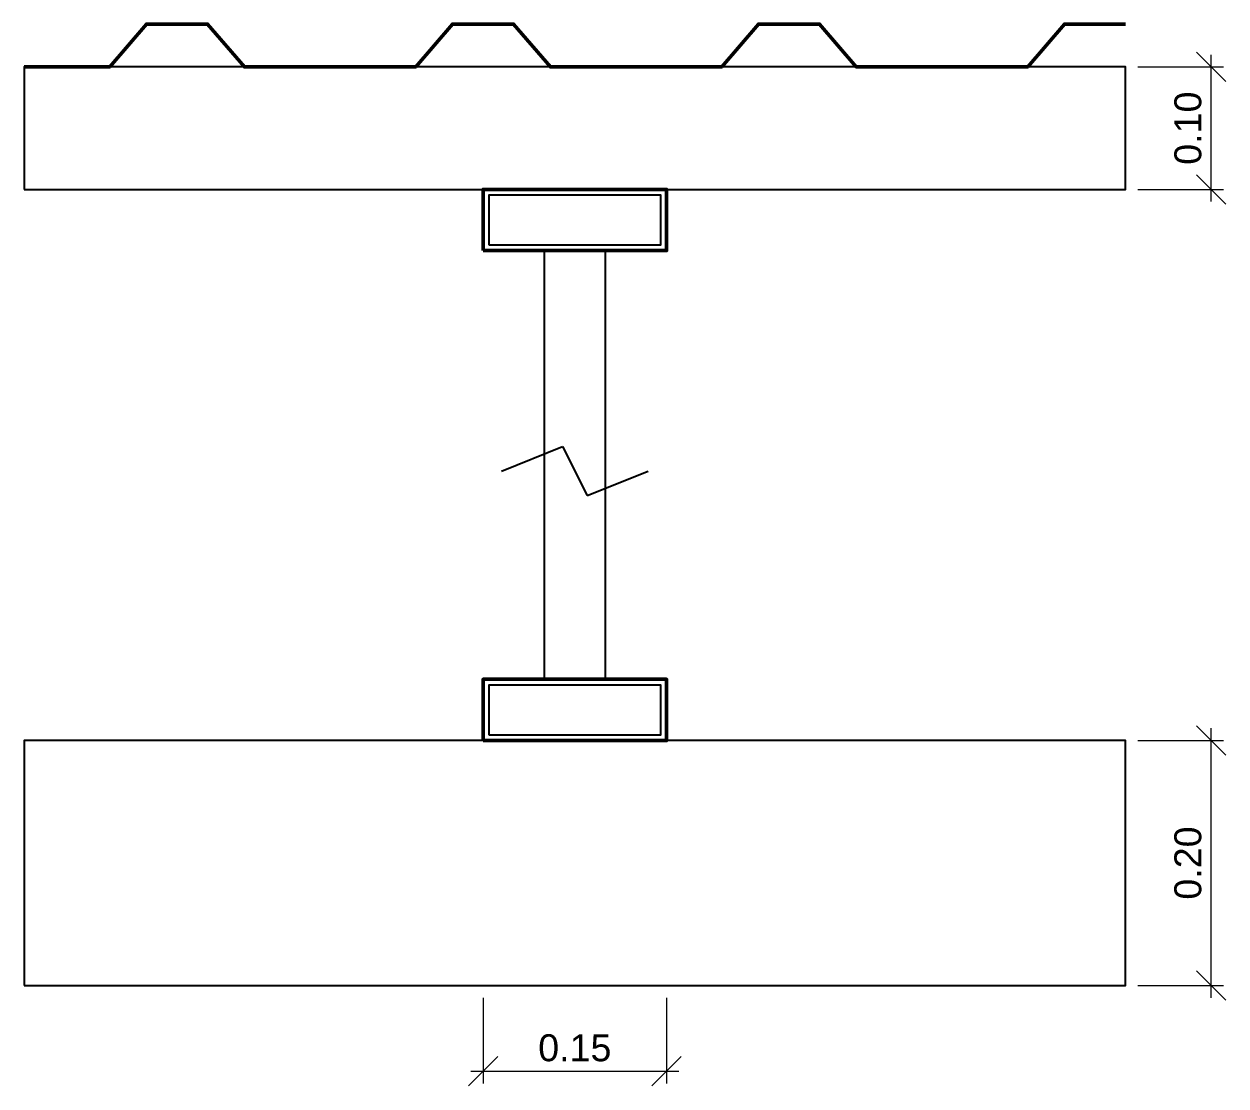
# Model space of a CAD drawing. Header units: metres. Extents: x -2 to 201, y -3 to 11.
# Drawn here: x 199.55 to 200.532, y -0.282 to 0.585 of the extents above; entities that cross this region are included whole.
import ezdxf

# ---------------------------------------------------------------- set-up
doc = ezdxf.new("R2010")
doc.units = ezdxf.units.M
for name, color, linetype, lineweight in [('E-COTA', 7, 'Continuous', 18), ('E-DET', 7, 'Continuous', 50), ('E-REF', 7, 'Continuous', 25)]:
    doc.layers.add(name, color=color, linetype=linetype, lineweight=lineweight)
doc.styles.add('ARIAL', font='arial.ttf')
doc.dimstyles.new('COTA-10', dxfattribs={"dimtxt": 0.022, "dimasz": 0.012, "dimexe": 0.01, "dimexo": 0.01, "dimgap": 0.008, "dimtad": 1, "dimzin": 0, "dimdsep": 46, "dimtxsty": 'ARIAL', "dimtsz": 0.012, "dimcen": 2.5, "dimdle": 0.01, "dimclrd": 7, "dimclre": 7, "dimclrt": 7, "dimazin": 3, "dimtfac": 1, "dimtmove": 0, "dimatfit": 3, "dimlwd": 18, "dimlwe": 13})

msp = doc.modelspace()

# ---------------------------------------------------------------- linework, layer by layer
at = {"layer": 'E-DET'}
msp.add_lwpolyline([(199.55, 0.55), (199.62, 0.55), (199.65, 0.585), (199.7, 0.585), (199.73, 0.55), (199.8, 0.55), (199.87, 0.55), (199.9, 0.585), (199.95, 0.585), (199.98, 0.55), (200.05, 0.55), (200.12, 0.55), (200.15, 0.585), (200.2, 0.585), (200.23, 0.55), (200.3, 0.55), (200.37, 0.55), (200.4, 0.585), (200.45, 0.585)], dxfattribs=at)
for points in [[(199.925, 0.4), (200.075, 0.4), (200.075, 0.45), (199.925, 0.45)], [(199.925, 0), (200.075, 0), (200.075, 0.05), (199.925, 0.05)]]:
    msp.add_lwpolyline(points, close=True, dxfattribs=at)
at = {"layer": 'E-REF'}
for p, q in [((199.94, 0.22), (199.99, 0.24)), ((199.99, 0.24), (200.01, 0.2)), ((200.01, 0.2), (200.06, 0.22))]:
    msp.add_line(p, q, dxfattribs=at)
for points in [[(199.55, 0.45), (200.45, 0.45), (200.45, 0.55), (199.55, 0.55)], [(199.92976, 0.40476), (200.07024, 0.40476), (200.07024, 0.44524), (199.92976, 0.44524)], [(199.975, 0.05), (200.025, 0.05), (200.025, 0.4), (199.975, 0.4)], [(199.92976, 0.00476), (200.07024, 0.00476), (200.07024, 0.04524), (199.92976, 0.04524)], [(199.55, -0.2), (200.45, -0.2), (200.45, 0), (199.55, 0)]]:
    msp.add_lwpolyline(points, close=True, dxfattribs=at)

# ---------------------------------------------------------------- dimensions: what is measured, and where the dimension line sits
at = {"layer": 'E-COTA'}
for base, p1, p2 in [((200.52, 0.45), (200.45, 0.45), (200.45, 0.55)), ((200.52, -0.2), (200.45, -0.2), (200.45, 0))]:
    msp.add_linear_dim(base=base, p1=p1, p2=p2, angle=90, dimstyle='COTA-10', dxfattribs=at).render()
msp.add_linear_dim(base=(199.925, -0.27), p1=(199.925, -0.2), p2=(200.075, -0.2), dimstyle='COTA-10', dxfattribs=at).render()

doc.saveas('drawing.dxf')
